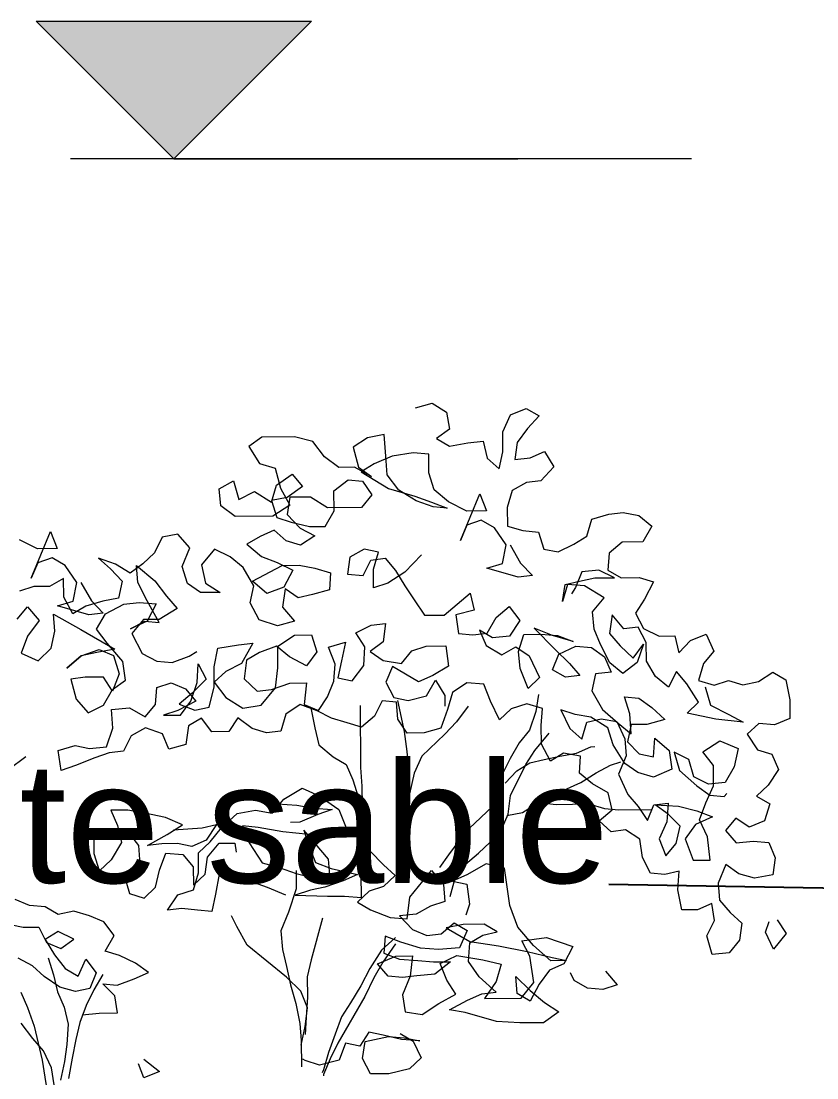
# Model space of a CAD drawing. Header units: millimetres. Extents: x 318905 to 439572, y -5133 to 105868.
# Drawn here: x 388331 to 389487, y 4488 to 6023 of the extents above; entities that cross this region are included whole.
import ezdxf

# ---------------------------------------------------------------- set-up
doc = ezdxf.new("R2010")
doc.units = ezdxf.units.MM
doc.header["$MEASUREMENT"] = 0
doc.linetypes.add('AStair_dashed', pattern=[1800, 800, -1000])
doc.layers.add('0_Stylo_No__98', color=154, linetype='Continuous', lineweight=0)
doc.layers.add('INTI_Etiquettes_Stylo_No__1', color=7, linetype='Continuous', lineweight=5)
doc.layers.add('2D -  Dessin général_Stylo_No__81', color=7, linetype='Continuous', lineweight=13, true_color=0x6a6a6a)
doc.layers.add('INTI_Agencement_Stylo_No__102', color=7, linetype='Continuous', lineweight=0, true_color=0xcccccc)
doc.styles.add('STYLE_GENERE_2', font='Arial')
doc.dimstyles.new('STYLE_GENERE__3', dxfattribs={"dimtxt": 0.18, "dimasz": 182.4, "dimexe": 0.18, "dimexo": 0.0625, "dimgap": 0.09, "dimtad": 0, "dimtih": 1, "dimtoh": 1, "dimdec": 4, "dimzin": 0, "dimdsep": 46, "dimcen": 0.09, "dimadec": 0, "dimazin": 0, "dimtfac": 1, "dimtdec": 4, "dimtmove": 0, "dimatfit": 3, "dimldrblk": 'ARROWHEAD_5', "dimfxl": 0, "dimtolj": 1, "dimtzin": 0, "dimarcsym": 0})

# ---------------------------------------------------------------- blocks, each defined once
blk = doc.blocks.new('arbre6[3]', base_point=(388660.4, -726.1))
at = {"layer": 'INTI_Agencement_Stylo_No__102', "linetype": 'Continuous'}
for p, q in [((388903.4, 5461), (388927.9, 5468)), ((388927.9, 5468), (388948.8, 5454.7)), ((388948.8, 5454.7), (388952.8, 5430)), ((389030.4, 5426.3), (389041.5, 5451.1)), ((389041.5, 5451.1), (389064.2, 5460.3)), ((389064.2, 5460.3), (389083.2, 5449.3)), ((389083.2, 5449.3), (389066.3, 5431.1)), ((388727.7, 5418.8), (388680.5, 5418.4)), ((388754.3, 5412.3), (388727.7, 5418.8)), ((388858.2, 5422.3), (388833.7, 5417.6)), ((388860.4, 5390.9), (388858.2, 5422.3)), ((388952.8, 5430), (388934, 5416.3)), ((389030.6, 5397), (389030.4, 5426.3)), ((389066.3, 5431.1), (389051.3, 5410.7)), ((388680.5, 5418.4), (388661.6, 5404.7)), ((388661.6, 5404.7), (388676.9, 5380.1)), ((388771.5, 5390), (388754.3, 5412.3)), ((388833.7, 5417.6), (388813, 5403.9)), ((388813, 5403.9), (388820.7, 5374.8)), ((388934, 5416.3), (388952.9, 5405.3)), ((388952.9, 5405.3), (388979.4, 5410)), ((388979.4, 5410), (389002.1, 5412.5)), ((389002.1, 5412.5), (389007.9, 5387.8)), ((389051.3, 5410.7), (389047.7, 5386)), ((388792.4, 5374.5), (388771.5, 5390)), ((388869.8, 5391), (388843.4, 5379.5)), ((388862.4, 5363.9), (388860.4, 5390.9)), ((388900, 5395.8), (388869.8, 5391)), ((388922.8, 5393.7), (388900, 5395.8)), ((388922.9, 5366.8), (388922.8, 5393.7)), ((389025.1, 5372.3), (389030.6, 5397)), ((389047.7, 5386), (389070.3, 5388.4)), ((389070.3, 5388.4), (389091.1, 5397.6)), ((389091.1, 5397.6), (389104.5, 5375.3)), ((388676.9, 5380.1), (388699.7, 5373.6)), ((388699.7, 5373.6), (388707.5, 5344.4)), ((388815.1, 5374.7), (388792.4, 5374.5)), ((388839.7, 5361.4), (388815.1, 5374.7)), ((388820.7, 5374.8), (388839.7, 5361.4)), ((388843.4, 5379.5), (388824.6, 5368)), ((389007.9, 5387.8), (389025.1, 5372.3)), ((389104.5, 5375.3), (389085.7, 5354.9)), ((388701.7, 5348.9), (388724.3, 5364.8)), ((388724.3, 5364.8), (388739.6, 5347)), ((388824.6, 5368), (388864.5, 5343.7)), ((388879.6, 5341.6), (388862.4, 5363.9)), ((388930.7, 5342.1), (388922.9, 5366.8)), ((388618.5, 5343.5), (388639.3, 5355)), ((388620.6, 5318.8), (388618.5, 5343.5)), ((388639.3, 5355), (388647, 5328.1)), ((388694.3, 5324.1), (388701.7, 5348.9)), ((388707.5, 5344.4), (388720.9, 5319.8)), ((388739.6, 5347), (388717, 5331)), ((388785, 5340.7), (388805.7, 5356.6)), ((388805.7, 5356.6), (388826.6, 5354.6)), ((388826.6, 5354.6), (388839.9, 5334.5)), ((388864.5, 5343.7), (388902.4, 5332.8)), ((388951.6, 5324.3), (388930.7, 5342.1)), ((389064.9, 5352.4), (389044.2, 5341)), ((389085.7, 5354.9), (389064.9, 5352.4)), ((388647, 5328.1), (388669.7, 5339.5)), ((388669.7, 5339.5), (388694.3, 5324.1)), ((388717, 5331), (388694.3, 5326.3)), ((388720.8, 5331.1), (388717.2, 5306.3)), ((388751, 5331.4), (388720.8, 5331.1)), ((388775.7, 5315.9), (388751, 5331.4)), ((388785.2, 5311.4), (388785, 5340.7)), ((388839.9, 5334.5), (388824.9, 5316.3)), ((388904.3, 5326.1), (388879.6, 5341.6)), ((388902.4, 5332.8), (388927, 5324.1)), ((388969, 5268.3), (388996.9, 5336)), ((388996.9, 5336), (389006.6, 5311.4)), ((389044.2, 5341), (389036.8, 5316.2)), ((388641.5, 5303.3), (388620.6, 5318.8)), ((388694.3, 5326.3), (388702.1, 5301.6)), ((388720.9, 5319.8), (388696.4, 5303.8)), ((388772.2, 5288.8), (388785.2, 5311.4)), ((388824.9, 5316.3), (388775.7, 5315.9)), ((388929, 5317.3), (388904.3, 5326.1)), ((388927, 5324.1), (388949.8, 5315.3)), ((388949.8, 5315.3), (388929, 5317.3)), ((388978.2, 5311.1), (388951.6, 5324.3)), ((389006.6, 5311.4), (388978.2, 5311.1)), ((389036.8, 5316.2), (389037, 5289.2)), ((388696.4, 5303.8), (388641.5, 5303.3)), ((388702.1, 5301.6), (388722.9, 5295.1)), ((388717.2, 5306.3), (388736.2, 5286.2)), ((388999.1, 5297.8), (388978.3, 5290.8)), ((389018.1, 5286.7), (388999.1, 5297.8)), ((389152.5, 5274.6), (389159.9, 5299.4)), ((389159.9, 5299.4), (389184.4, 5306.4)), ((389184.4, 5306.4), (389205.2, 5308.8)), ((389205.2, 5308.8), (389227.9, 5304.5)), ((389227.9, 5304.5), (389247, 5289)), ((388345.5, 5213.5), (388373.4, 5281.2)), ((388373.4, 5281.2), (388383.1, 5256.6)), ((388698.4, 5283.6), (388677.7, 5274.4)), ((388715.5, 5268), (388698.4, 5283.6)), ((388722.9, 5295.1), (388749.5, 5288.6)), ((388736.2, 5286.2), (388757.1, 5275.2)), ((388749.5, 5288.6), (388772.2, 5288.8)), ((388978.3, 5290.8), (388969, 5268.3)), ((389035.3, 5262.2), (389018.1, 5286.7)), ((389037, 5289.2), (389059.7, 5282.7)), ((389059.7, 5282.7), (389082.4, 5280.6)), ((389082.4, 5280.6), (389090.2, 5256)), ((389247, 5289), (389233.9, 5266.4)), ((388354.7, 5256.3), (388328.1, 5269.5)), ((388535.8, 5273), (388524.6, 5250.4)), ((388558.5, 5277.8), (388535.8, 5273)), ((388575.6, 5257.7), (388558.5, 5277.8)), ((388677.7, 5274.4), (388658.8, 5263)), ((388736.4, 5261.5), (388715.5, 5268)), ((388757.1, 5275.2), (388736.4, 5261.5)), ((389133.6, 5263.1), (389152.5, 5274.6)), ((389203.6, 5266.1), (389184.8, 5250.1)), ((389233.9, 5266.4), (389203.6, 5266.1)), ((388383.1, 5256.6), (388354.7, 5256.3)), ((388524.6, 5250.4), (388507.7, 5234.5)), ((388564.5, 5230.6), (388575.6, 5257.7)), ((388611.6, 5255.8), (388592.8, 5233.1)), ((388634.4, 5244.8), (388611.6, 5255.8)), ((388658.8, 5263), (388679.8, 5245.2)), ((388829.1, 5255.7), (388808.4, 5244.2)), ((388850, 5251.4), (388829.1, 5255.7)), ((388842.6, 5226.6), (388850, 5251.4)), ((389029.8, 5235.1), (389035.3, 5262.2)), ((389041, 5262.2), (389056.3, 5235.4)), ((389090.2, 5256), (389111, 5251.7)), ((389111, 5251.7), (389133.6, 5263.1)), ((389184.8, 5250.1), (389183.1, 5225.4)), ((388354.8, 5236.1), (388345.5, 5213.5)), ((388375.6, 5243), (388354.8, 5236.1)), ((388394.6, 5232), (388375.6, 5243)), ((388468, 5234.1), (388443.3, 5242.9)), ((388443.3, 5242.9), (388460.5, 5227.3)), ((388507.7, 5234.5), (388488.9, 5220.9)), ((388653.4, 5229.2), (388634.4, 5244.8)), ((388679.8, 5245.2), (388702.5, 5236.4)), ((388702.5, 5236.4), (388725.3, 5225.4)), ((388808.4, 5244.2), (388804.8, 5219.4)), ((388827.5, 5217.4), (388838.7, 5240)), ((388838.7, 5240), (388859.5, 5242.5)), ((388859.5, 5242.5), (388874.7, 5224.6)), ((388912.4, 5247.5), (388888, 5222.5)), ((389007.1, 5228.2), (389029.8, 5235.1)), ((389056.3, 5235.4), (389073.4, 5217.6)), ((388411.8, 5207.4), (388394.6, 5232)), ((388460.5, 5227.3), (388477.6, 5209.5)), ((388488.9, 5220.9), (388468, 5234.1)), ((388500.3, 5207.5), (388498.3, 5232.2)), ((388498.3, 5232.2), (388524.9, 5210)), ((388572.2, 5205.9), (388564.5, 5230.6)), ((388592.8, 5233.1), (388598.7, 5206.2)), ((388668.7, 5202.4), (388653.4, 5229.2)), ((388666.8, 5209.1), (388710.1, 5232)), ((388710.1, 5232), (388734.7, 5232.3)), ((388725.3, 5225.4), (388712.2, 5200.6)), ((388734.7, 5232.3), (388757.4, 5228)), ((388757.4, 5228), (388780.2, 5221.5)), ((388780.2, 5221.5), (388778.5, 5196.7)), ((388804.8, 5219.4), (388827.5, 5217.4)), ((388842.8, 5199.6), (388842.6, 5226.6)), ((388888, 5222.5), (388863.5, 5206.5)), ((388874.7, 5224.6), (388888.1, 5202.3)), ((389052.6, 5215.1), (389007.1, 5228.2)), ((389145.3, 5222.8), (389136, 5200.2)), ((389169.8, 5225.3), (389145.3, 5222.8)), ((389192.6, 5214.2), (389169.8, 5225.3)), ((389183.1, 5225.4), (389202.1, 5214.3)), ((388392.4, 5213.2), (388371.7, 5201.7)), ((388392.6, 5186.2), (388392.4, 5213.2)), ((388406.3, 5180.4), (388411.8, 5207.4)), ((388417.5, 5207.5), (388432.8, 5180.6)), ((388477.6, 5209.5), (388472.1, 5184.7)), ((388513.7, 5180.6), (388500.3, 5207.5)), ((388524.9, 5210), (388542.1, 5187.6)), ((388591.2, 5192.6), (388572.2, 5205.9)), ((388598.7, 5206.2), (388619.6, 5192.9)), ((388687.7, 5191.3), (388666.8, 5209.1)), ((388863.5, 5206.5), (388842.8, 5199.6)), ((389073.4, 5217.6), (389052.6, 5215.1)), ((389124.6, 5204.6), (389117.2, 5179.8)), ((389117.2, 5179.8), (389120.8, 5204.5)), ((389120.8, 5204.5), (389141.6, 5209.2)), ((389149.2, 5202.6), (389124.6, 5204.6)), ((389141.6, 5209.2), (389164.2, 5214)), ((389164.2, 5214), (389192.6, 5214.2)), ((389202.1, 5214.3), (389228.6, 5214.6)), ((389228.6, 5214.6), (389249.4, 5208.1)), ((389249.4, 5208.1), (389236.3, 5183.2)), ((388349, 5201.5), (388328.3, 5194.6)), ((388371.7, 5201.7), (388349, 5201.5)), ((388619.6, 5192.9), (388591.2, 5192.6)), ((388663.2, 5177.6), (388668.7, 5202.4)), ((388712.2, 5200.6), (388687.7, 5191.3)), ((388714.1, 5198.3), (388710.5, 5171.3)), ((388733.1, 5185), (388714.1, 5198.3)), ((388753.9, 5189.7), (388733.1, 5185)), ((388778.5, 5196.7), (388753.9, 5189.7)), ((388888.1, 5202.3), (388901.5, 5182.2)), ((388945.2, 5160.1), (388982.8, 5192)), ((388982.8, 5192), (388988.6, 5167.3)), ((389136, 5200.2), (389130.4, 5191.1)), ((389177.7, 5184.9), (389149.2, 5202.6)), ((388383.6, 5173.4), (388406.3, 5180.4)), ((388429.1, 5160.3), (388383.6, 5173.4)), ((388406, 5161.6), (388392.6, 5186.2)), ((388449.4, 5180), (388424.9, 5173)), ((388432.8, 5180.6), (388449.9, 5162.8)), ((388472.1, 5184.7), (388449.4, 5180)), ((388453.3, 5162), (388479.7, 5175.8)), ((388479.7, 5175.8), (388502.4, 5178.3)), ((388502.4, 5178.3), (388527, 5176.3)), ((388531, 5149.3), (388513.7, 5180.6)), ((388527, 5176.3), (388513.9, 5151.4)), ((388542.1, 5187.6), (388557.3, 5169.8)), ((388676.6, 5153), (388663.2, 5177.6)), ((388901.5, 5182.2), (388916.8, 5159.8)), ((389160.8, 5164.5), (389177.7, 5184.9)), ((389236.3, 5183.2), (389223.2, 5162.8)), ((388324.8, 5154), (388339.8, 5172.2)), ((388339.8, 5172.2), (388356.9, 5152.1)), ((388379.7, 5136.6), (388377.7, 5161.3)), ((388377.7, 5161.3), (388417.6, 5139.2)), ((388424.9, 5173), (388406, 5161.6)), ((388449.9, 5162.8), (388429.1, 5160.3)), ((388440.3, 5139.4), (388453.3, 5162)), ((388557.3, 5169.8), (388531, 5153.8)), ((388710.5, 5171.3), (388727.7, 5151.2)), ((388916.8, 5159.8), (388945.2, 5160.1)), ((388988.6, 5167.3), (388962.2, 5160.3)), ((388962.2, 5160.3), (388966.2, 5133.3)), ((389020.9, 5156.4), (389039.7, 5172.3)), ((389039.7, 5172.3), (389055, 5152.2)), ((389162.9, 5139.8), (389160.8, 5164.5)), ((389189.2, 5160.2), (389185.6, 5133.2)), ((389206.4, 5140.2), (389189.2, 5160.2)), ((389223.2, 5162.8), (389234.7, 5140.5)), ((388356.9, 5152.1), (388340.1, 5129.5)), ((388513.9, 5151.4), (388489.4, 5139.9)), ((388489.4, 5139.9), (388510.2, 5151.4)), ((388508.3, 5153.6), (388491.4, 5133.2)), ((388531, 5153.8), (388508.3, 5153.6)), ((388510.2, 5151.4), (388531, 5149.3)), ((388703.2, 5144.3), (388676.6, 5153)), ((388727.7, 5151.2), (388703.2, 5144.3)), ((388816.7, 5134.1), (388839.4, 5145.6)), ((388839.4, 5145.6), (388860.1, 5148)), ((388860.1, 5148), (388856.5, 5121)), ((389007.8, 5133.7), (389020.9, 5156.4)), ((389055, 5152.2), (389040, 5129.6)), ((389227.2, 5142.6), (389206.4, 5140.2)), ((389238.7, 5120.3), (389227.2, 5142.6)), ((388340.1, 5129.5), (388330.8, 5104.6)), ((388374.2, 5111.8), (388379.7, 5136.6)), ((388417.6, 5139.2), (388466.9, 5110.5)), ((388455.5, 5119.3), (388440.3, 5139.4)), ((388491.4, 5133.2), (388506.7, 5104.1)), ((388703.4, 5115), (388727.8, 5131)), ((388727.8, 5131), (388752.4, 5131.2)), ((388752.4, 5131.2), (388760.2, 5106.6)), ((388830.1, 5114), (388816.7, 5134.1)), ((388966.2, 5133.3), (388987, 5131.3)), ((388987, 5131.3), (389007.8, 5133.7)), ((389015.4, 5127.1), (388996.4, 5138.1)), ((388996.4, 5138.1), (389006, 5115.7)), ((389040, 5129.6), (389015.4, 5127.1)), ((389053.4, 5107.2), (389060.8, 5132)), ((389060.8, 5132), (389085.4, 5132.2)), ((389102.4, 5130.2), (389075.8, 5141.1)), ((389075.8, 5141.1), (389106.3, 5110)), ((389085.4, 5132.2), (389110, 5130.2)), ((389132.7, 5121.5), (389102.4, 5130.2)), ((389110, 5130.2), (389132.7, 5121.5)), ((389172.5, 5117.4), (389162.9, 5139.8)), ((389185.6, 5133.2), (389200.9, 5115.4)), ((389234.7, 5140.5), (389257.5, 5129.4)), ((389257.5, 5129.4), (389280.2, 5129.7)), ((389280.2, 5129.7), (389286.1, 5105)), ((389303, 5123.1), (389325.6, 5132.3)), ((389325.6, 5132.3), (389337.1, 5107.7)), ((388355.4, 5093.6), (388374.2, 5111.8)), ((388478.4, 5092.6), (388455.5, 5119.3)), ((388610.9, 5084.9), (388616.4, 5111.9)), ((388616.4, 5111.9), (388646.6, 5116.7)), ((388646.6, 5116.7), (388667.4, 5119.2)), ((388667.4, 5119.2), (388650.6, 5089.8)), ((388701.5, 5115), (388676.9, 5105.8)), ((388720.5, 5099.5), (388701.5, 5115)), ((388703.6, 5083.5), (388703.4, 5115)), ((388777.1, 5113.5), (388801.7, 5120.5)), ((388786.8, 5088.9), (388777.1, 5113.5)), ((388801.7, 5120.5), (388796.2, 5093.4)), ((388828.4, 5087), (388830.1, 5114)), ((388856.5, 5121), (388837.7, 5107.3)), ((388898.3, 5107.9), (388919, 5114.9)), ((388919, 5114.9), (388947.4, 5115.2)), ((388947.4, 5115.2), (388951.4, 5086)), ((389006, 5115.7), (389028.8, 5102.5)), ((389028.8, 5102.5), (389049.5, 5113.9)), ((389049.5, 5113.9), (389068.6, 5100.6)), ((389112, 5103.3), (389136.6, 5114.8)), ((389136.6, 5114.8), (389159.3, 5112.7)), ((389159.3, 5112.7), (389178.3, 5099.4)), ((389185.9, 5090.5), (389172.5, 5117.4)), ((389200.9, 5115.4), (389219.9, 5097.6)), ((389219.9, 5097.6), (389234.9, 5118)), ((389234.9, 5118), (389225.6, 5090.9)), ((389238.9, 5093.3), (389238.7, 5120.3)), ((389286.1, 5105), (389303, 5123.1)), ((388330.8, 5104.6), (388355.4, 5093.6)), ((388417.8, 5101), (388397.1, 5082.8)), ((388397.1, 5082.8), (388417.8, 5101)), ((388417.8, 5101), (388444.2, 5110.2)), ((388440.5, 5105.7), (388417.8, 5101)), ((388466.9, 5110.5), (388440.5, 5105.7)), ((388444.2, 5110.2), (388465.1, 5101.5)), ((388465.1, 5101.5), (388472.9, 5074.5)), ((388506.7, 5104.1), (388527.6, 5093.1)), ((388550.3, 5091), (388574.8, 5100.3)), ((388574.8, 5100.3), (388586.1, 5107.1)), ((388676.9, 5105.8), (388658.1, 5094.3)), ((388745.2, 5086.2), (388720.5, 5099.5)), ((388760.2, 5106.6), (388745.2, 5086.2)), ((388837.7, 5107.3), (388856.7, 5094)), ((388883.2, 5089.8), (388898.3, 5107.9)), ((389055.4, 5082.5), (389053.4, 5107.2)), ((389068.6, 5100.6), (389083.9, 5069.3)), ((389102.7, 5080.7), (389112, 5103.3)), ((389106.3, 5110), (389127.3, 5089.9)), ((389178.3, 5099.4), (389187.9, 5077)), ((389337.1, 5107.7), (389322.1, 5089.6)), ((388482.4, 5065.6), (388478.4, 5092.6)), ((388527.6, 5093.1), (388550.3, 5091)), ((388586.4, 5062.2), (388588.1, 5089.2)), ((388588.1, 5089.2), (388599.7, 5066.8)), ((388611.1, 5055.7), (388610.9, 5084.9)), ((388650.6, 5089.8), (388627.9, 5078.3)), ((388658.1, 5094.3), (388654.5, 5067.3)), ((388700, 5054.3), (388703.6, 5083.5)), ((388785.1, 5064.1), (388786.8, 5088.9)), ((388796.2, 5093.4), (388790.7, 5068.7)), ((388811.5, 5064.4), (388828.4, 5087)), ((388856.7, 5094), (388883.2, 5089.8)), ((388870, 5085.2), (388860.7, 5062.6)), ((388908, 5063.1), (388870, 5085.2)), ((388951.4, 5086), (388928.8, 5072.3)), ((389067, 5053.4), (389055.4, 5082.5)), ((389127.3, 5089.9), (389142.5, 5072.1)), ((389204.9, 5075), (389185.9, 5090.5)), ((389225.6, 5090.9), (389204.9, 5075)), ((389252.3, 5070.9), (389238.9, 5093.3)), ((389322.1, 5089.6), (389314.7, 5064.8)), ((388423.7, 5069.6), (388402.9, 5067.1)), ((388402.9, 5067.1), (388410.7, 5038)), ((388450.2, 5069.8), (388423.7, 5069.6)), ((388463.6, 5049.7), (388450.2, 5069.8)), ((388472.9, 5074.5), (388463.6, 5049.7)), ((388463.6, 5052), (388482.4, 5065.6)), ((388599.7, 5066.8), (388579, 5046.4)), ((388627.9, 5078.3), (388611, 5062.4)), ((388654.5, 5067.3), (388673.5, 5049.5)), ((388790.7, 5068.7), (388811.5, 5064.4)), ((388928.8, 5072.3), (388908, 5063.1)), ((389083.9, 5069.3), (389067, 5053.4)), ((389121.7, 5069.6), (389102.7, 5080.7)), ((389142.5, 5072.1), (389121.7, 5069.6)), ((389165.2, 5074.6), (389159.7, 5049.8)), ((389187.9, 5077), (389165.2, 5074.6)), ((389271.3, 5055.4), (389252.3, 5070.9)), ((389282.5, 5078), (389271.3, 5055.4)), ((389297.7, 5060.1), (389282.5, 5078)), ((389401.7, 5063.4), (389422.5, 5077.1)), ((389422.5, 5077.1), (389441.5, 5066)), ((389441.5, 5066), (389447.3, 5036.8)), ((388450.5, 5029.4), (388463.6, 5052)), ((388526.1, 5030.1), (388527.9, 5054.8)), ((388527.9, 5054.8), (388548.6, 5061.8)), ((388548.6, 5061.8), (388569.5, 5053)), ((388569.5, 5053), (388584.7, 5035.2)), ((388577.2, 5035.1), (388586.4, 5062.2)), ((388603.7, 5026.4), (388611.1, 5055.7)), ((388611, 5062.4), (388628.2, 5040.1)), ((388673.5, 5049.5), (388694.3, 5052)), ((388679.4, 5029.3), (388700, 5054.3)), ((388694.3, 5052), (388720.8, 5061.2)), ((388720.8, 5061.2), (388745.3, 5061.5)), ((388745.3, 5061.5), (388741.8, 5030)), ((388775.8, 5041.5), (388785.1, 5064.1)), ((388860.7, 5062.6), (388872.2, 5040.2)), ((388919.5, 5042.9), (388932.6, 5065.5)), ((388932.6, 5065.5), (388946, 5043.2)), ((388978, 5061.5), (388957.3, 5047.8)), ((389002.6, 5059.5), (388978, 5061.5)), ((389012.3, 5034.8), (389002.6, 5059.5)), ((389314.9, 5033.3), (389297.7, 5060.1)), ((389314.7, 5064.8), (389337.5, 5058.3)), ((389324.2, 5055.9), (389332, 5029)), ((389337.5, 5058.3), (389358.2, 5065.2)), ((389358.2, 5065.2), (389379.1, 5058.7)), ((389379.1, 5058.7), (389401.7, 5063.4)), ((388410.7, 5038), (388427.9, 5017.9)), ((388584.7, 5035.2), (388558.4, 5021.4)), ((388579, 5046.4), (388560.2, 5030.4)), ((388562.2, 5014.7), (388577.2, 5035.1)), ((388628.2, 5040.1), (388652.9, 5024.6)), ((388762.7, 5021.2), (388775.8, 5041.5)), ((388855.2, 5035.6), (388844.1, 5013)), ((388876.1, 5033.5), (388855.2, 5035.6)), ((388872.2, 5040.2), (388893.1, 5035.9)), ((388887.7, 4990.9), (388877.9, 5035.8)), ((388893.1, 5035.9), (388919.5, 5042.9)), ((388946, 5043.2), (388946.1, 5027.5)), ((388957.3, 5047.8), (388949.9, 5023)), ((389082.2, 5044.5), (389078.6, 5019.8)), ((389159.7, 5049.8), (389175, 5022.9)), ((389214.8, 5016.6), (389207.1, 5041.2)), ((389207.1, 5041.2), (389227.9, 5039.2)), ((389227.9, 5039.2), (389246.9, 5025.9)), ((389447.3, 5036.8), (389447.5, 5009.9)), ((388427.9, 5017.9), (388450.5, 5029.4)), ((388461.9, 5022.7), (388488.3, 5025.2)), ((388463.9, 4995.8), (388461.9, 5022.7)), ((388488.3, 5025.2), (388511.1, 5012)), ((388511.1, 5012), (388526.1, 5030.1)), ((388558.4, 5021.4), (388537.6, 5014.5)), ((388560.2, 5030.4), (388582.9, 5021.7)), ((388582.9, 5021.7), (388603.7, 5026.4)), ((388652.9, 5024.6), (388679.4, 5029.3)), ((388736.1, 5029.9), (388715.4, 5016.2)), ((388760.8, 5021.1), (388736.1, 5029.9)), ((388741.8, 5030), (388762.7, 5021.2)), ((388751.3, 5025.5), (388757.1, 4996.4)), ((388781.6, 5010.1), (388760.8, 5021.1)), ((388823.1, 5028.5), (388823.8, 4938.6)), ((388878.1, 5008.8), (388876.1, 5033.5)), ((388949.9, 5023), (388940.6, 4995.9)), ((388980.1, 5027.8), (388963.3, 5005.1)), ((389025.7, 5008), (389012.3, 5034.8)), ((389042.6, 5023.9), (389025.7, 5008)), ((389065.3, 5030.9), (389042.6, 5023.9)), ((389088, 5024.3), (389065.3, 5030.9)), ((389078.6, 5019.8), (389069.3, 4992.7)), ((389086.3, 4999.6), (389088, 5024.3)), ((389135.3, 5015.8), (389114.5, 5022.4)), ((389114.5, 5022.4), (389127.9, 4995.5)), ((389175, 5022.9), (389197.9, 5002.9)), ((389246.9, 5025.9), (389265.9, 5008.1)), ((389298, 5017.4), (389314.9, 5033.3)), ((389332, 5029), (389358.6, 5015.7)), ((388537.6, 5014.5), (388562.2, 5014.7)), ((388592.5, 5010.5), (388573.6, 4999.1)), ((388607.7, 4990.4), (388592.5, 5010.5)), ((388645.4, 5011), (388632.3, 4990.7)), ((388666.4, 4995.5), (388645.4, 5011)), ((388715.4, 5016.2), (388708, 4991.4)), ((388804.4, 5003.6), (388781.6, 5010.1)), ((388844.1, 5013), (388825.2, 4997)), ((388891.5, 4988.7), (388878.1, 5008.8)), ((388963.3, 5005.1), (388946.4, 4987)), ((389158.1, 5011.5), (389135.3, 5015.8)), ((389145.1, 4979.9), (389152.5, 5004.7)), ((389152.5, 5004.7), (389173.2, 5009.4)), ((389182.8, 4996), (389158.1, 5011.5)), ((389173.2, 5009.4), (389196, 5005.2)), ((389196, 5005.2), (389207.5, 4980.5)), ((389216.9, 4987.4), (389214.8, 5016.6)), ((389265.9, 5008.1), (389239.5, 5001.1)), ((389339.7, 5008.8), (389298, 5017.4)), ((389379.5, 5004.7), (389339.7, 5008.8)), ((389358.6, 5015.7), (389379.5, 5004.7)), ((389447.5, 5009.9), (389424.9, 5000.7)), ((388454.7, 4968.7), (388463.9, 4995.8)), ((388511.2, 4996.2), (388490.5, 4984.8)), ((388535.9, 4987.5), (388511.2, 4996.2)), ((388573.6, 4999.1), (388570, 4972.1)), ((388632.3, 4990.7), (388607.7, 4990.4)), ((388687.2, 4988.9), (388666.4, 4995.5)), ((388708, 4991.4), (388687.2, 4988.9)), ((388757.1, 4996.4), (388763, 4971.7)), ((388825.2, 4997), (388804.4, 5003.6)), ((388891.7, 4961.7), (388887.7, 4990.9)), ((388916.1, 4988.9), (388891.5, 4988.7)), ((388940.6, 4995.9), (388916.1, 4988.9)), ((389069.3, 4992.7), (389054.3, 4974.5)), ((389086.5, 4972.6), (389086.3, 4999.6)), ((389127.9, 4995.5), (389145.1, 4979.9)), ((389190.5, 4971.4), (389182.8, 4996)), ((389197.9, 5002.9), (389216.9, 4987.4)), ((389216.8, 5000.9), (389211.3, 4976.1)), ((389239.5, 5001.1), (389216.8, 5000.9)), ((389402.2, 5002.7), (389385.2, 4986.8)), ((389424.9, 5000.7), (389402.2, 5002.7)), ((388490.5, 4984.8), (388479.3, 4962.2)), ((388545.5, 4965.1), (388535.9, 4987.5)), ((388946.4, 4987), (388912.6, 4955.2)), ((389054.3, 4974.5), (389041.2, 4951.9)), ((389077.1, 4963.5), (389097.7, 4988.5)), ((389207.5, 4980.5), (389209.5, 4955.8)), ((389211.3, 4976.1), (389228.4, 4958.3)), ((389249.3, 4954), (389251, 4981)), ((389251, 4981), (389271.9, 4963.2)), ((389321.1, 4961.4), (389345.6, 4977.4)), ((389345.6, 4977.4), (389372.1, 4966.4)), ((389385.2, 4986.8), (389400.5, 4964.4)), ((388384.7, 4963.5), (388409.3, 4970.5)), ((388388.7, 4934.3), (388384.7, 4963.5)), ((388409.3, 4970.5), (388430.1, 4966.2)), ((388430.1, 4966.2), (388454.7, 4968.7)), ((388458.5, 4959.7), (388437.8, 4952.8)), ((388479.3, 4962.2), (388458.5, 4959.7)), ((388570, 4972.1), (388545.5, 4965.1)), ((388763, 4971.7), (388783.9, 4953.9)), ((388893.8, 4937), (388891.7, 4961.7)), ((389064, 4943.2), (389077.1, 4963.5)), ((389099.9, 4948), (389086.5, 4972.6)), ((389118.7, 4959.4), (389099.9, 4948)), ((389113.1, 4954.9), (389137.6, 4959.6)), ((389143.3, 4955.2), (389118.7, 4959.4)), ((389137.6, 4959.6), (389158.4, 4968.8)), ((389158.4, 4968.8), (389164, 4968.9)), ((389207.7, 4944.6), (389190.5, 4971.4)), ((389228.4, 4958.3), (389249.3, 4954)), ((389271.9, 4963.2), (389275.9, 4936.2)), ((389300.4, 4950), (389279.5, 4961)), ((389279.5, 4961), (389287.2, 4934.1)), ((389336.4, 4941.3), (389321.1, 4961.4)), ((389372.1, 4966.4), (389366.7, 4939.4)), ((389400.5, 4964.4), (389421.4, 4957.9)), ((388337.5, 4954), (388313, 4935.8)), ((388437.8, 4952.8), (388409.5, 4941.3)), ((388783.9, 4953.9), (388802.9, 4942.9)), ((388802.9, 4942.9), (388812.5, 4920.5)), ((388912.6, 4955.2), (388901.4, 4930.3)), ((389041.2, 4951.9), (389030, 4929.3)), ((389041.6, 4898), (389064, 4943.2)), ((389050.8, 4934), (389069.6, 4945.5)), ((389069.6, 4945.5), (389090.4, 4950.2)), ((389090.4, 4950.2), (389113.1, 4954.9)), ((389141.6, 4930.4), (389143.3, 4955.2)), ((389186.9, 4942.1), (389202, 4946.8)), ((389209.5, 4955.8), (389198.4, 4928.7)), ((389226.7, 4931.3), (389207.7, 4944.6)), ((389308.1, 4925.3), (389300.4, 4950)), ((389421.4, 4957.9), (389431, 4935.5)), ((388409.5, 4941.3), (388388.7, 4934.3)), ((388823.8, 4938.6), (388825.8, 4911.6)), ((388890.2, 4910), (388893.8, 4937)), ((388901.4, 4930.3), (388890.4, 4880.8)), ((389030, 4929.3), (389020.7, 4906.8)), ((389033.9, 4915.9), (389050.8, 4934)), ((389160.6, 4914.9), (389141.6, 4930.4)), ((389143.6, 4917), (389166.2, 4930.7)), ((389166.2, 4930.7), (389186.9, 4942.1)), ((389198.4, 4928.7), (389211.8, 4899.6)), ((389249.5, 4924.7), (389226.7, 4931.3)), ((389275.9, 4936.2), (389249.5, 4924.7)), ((389287.2, 4934.1), (389312, 4911.9)), ((389336.6, 4912.1), (389336.4, 4941.3)), ((389366.7, 4939.4), (389353.6, 4916.8)), ((389431, 4935.5), (389416, 4912.9)), ((388812.5, 4920.5), (388820.3, 4895.8)), ((389119.1, 4905.5), (389143.6, 4917)), ((389183.4, 4901.6), (389160.6, 4914.9)), ((389329, 4914.3), (389308.1, 4925.3)), ((389325.4, 4887.3), (389336.6, 4912.1)), ((389353.6, 4916.8), (389329, 4914.3)), ((389416, 4912.9), (389399.1, 4897)), ((388712.5, 4892.5), (388738.8, 4908.5)), ((388738.8, 4908.5), (388763.5, 4897.5)), ((388763.5, 4897.5), (388792, 4877.5)), ((388825.8, 4911.6), (388826, 4884.6)), ((388886.6, 4885.2), (388890.2, 4910)), ((389020.7, 4906.8), (389015.2, 4882)), ((389038, 4871), (389041.6, 4898)), ((389098.4, 4894), (389119.1, 4905.5)), ((389189.3, 4876.9), (389183.4, 4901.6)), ((389211.8, 4899.6), (389227.1, 4881.8)), ((389312, 4911.9), (389331, 4898.5)), ((389331, 4898.5), (389351.8, 4896.5)), ((389351.8, 4896.5), (389355.6, 4901)), ((389399.1, 4897), (389418.1, 4885.9)), ((388695.6, 4872.1), (388712.5, 4892.5)), ((388703.1, 4885.7), (388731.4, 4883.7)), ((388731.4, 4883.7), (388756.1, 4879.4)), ((388820.3, 4895.8), (388824.2, 4877.9)), ((388826, 4884.6), (388822.4, 4859.9)), ((388881.1, 4858.2), (388886.6, 4885.2)), ((389015.2, 4882), (388981.4, 4850.2)), ((389058.8, 4873.4), (389077.6, 4884.8)), ((389077.6, 4884.8), (389098.4, 4894)), ((389087.1, 4887.2), (389107.9, 4885.1)), ((389107.9, 4885.1), (389155.2, 4885.6)), ((389155.2, 4885.6), (389177.9, 4879.1)), ((389227.1, 4881.8), (389240.5, 4861.7)), ((389240.5, 4861.7), (389249.8, 4884.3)), ((389249.8, 4884.3), (389270.6, 4886.7)), ((389270.7, 4871), (389251.7, 4884.3)), ((389251.7, 4884.3), (389285.7, 4882.4)), ((389270.6, 4886.7), (389268.8, 4859.7)), ((389285.7, 4882.4), (389312.2, 4875.9)), ((389316.1, 4862.4), (389325.4, 4887.3)), ((389418.1, 4885.9), (389410.7, 4861.1)), ((388485.6, 4876.8), (388461, 4876.6)), ((388461, 4876.6), (388470.6, 4854.2)), ((388510.2, 4872.5), (388485.6, 4876.8)), ((388540.5, 4866.1), (388510.2, 4872.5)), ((388565.2, 4855.1), (388540.5, 4866.1)), ((388622, 4851.1), (388644.5, 4871.6)), ((388644.5, 4871.6), (388671, 4876.4)), ((388671, 4876.4), (388695.6, 4872.1)), ((388761.8, 4870.5), (388735.4, 4859)), ((388756.1, 4879.4), (388782.6, 4877.4)), ((388782.6, 4877.4), (388761.8, 4870.5)), ((388792, 4877.5), (388803.6, 4848.4)), ((388890.4, 4880.8), (388881.1, 4858.2)), ((389028.7, 4848.4), (389038, 4871)), ((389036.1, 4868.7), (389058.8, 4873.4)), ((389170.5, 4861), (389189.3, 4876.9)), ((389177.9, 4879.1), (389198.7, 4877)), ((389198.7, 4877), (389246, 4877.5)), ((389287.8, 4853.2), (389270.7, 4871)), ((389335, 4867.1), (389310.5, 4855.6)), ((389312.2, 4875.9), (389335, 4867.1)), ((388470.6, 4854.2), (388476.4, 4829.5)), ((388542.6, 4841.4), (388565.2, 4855.1)), ((388552, 4848.2), (388593.6, 4850.9)), ((388593.6, 4850.9), (388614.4, 4855.6)), ((388614.4, 4855.6), (388599.4, 4832.9)), ((388605.1, 4830.7), (388622, 4851.1)), ((388674.9, 4851.7), (388652.2, 4853.7)), ((388652.2, 4853.7), (388661.8, 4829)), ((388710.9, 4845.3), (388674.9, 4851.7)), ((388735.4, 4859), (388722.2, 4858.9)), ((389187.6, 4845.4), (389170.5, 4861)), ((389268.8, 4859.7), (389257.7, 4834.9)), ((389282.3, 4828.4), (389287.8, 4853.2)), ((389310.5, 4855.6), (389295.5, 4835.2)), ((389327.6, 4837.8), (389316.1, 4862.4)), ((389369.1, 4865.2), (389354.1, 4847.1)), ((389388.1, 4851.9), (389369.1, 4865.2)), ((389410.7, 4861.1), (389388.1, 4851.9)), ((388436.6, 4842.6), (388465, 4849.6)), ((388436.8, 4813.4), (388436.6, 4842.6)), ((388465, 4849.6), (388485.8, 4845.3)), ((388485.8, 4845.3), (388501.1, 4825.2)), ((388514.3, 4825.4), (388542.6, 4841.4)), ((388748.8, 4841.1), (388710.9, 4845.3)), ((388777.4, 4805.4), (388741.2, 4847.8)), ((388741.2, 4847.8), (388748.9, 4823.2)), ((388773.4, 4841.4), (388748.8, 4841.1)), ((388803.6, 4848.4), (388773.4, 4841.4)), ((388830.3, 4817.2), (388835.8, 4844.2)), ((388835.8, 4844.2), (388837.8, 4817.3)), ((388981.4, 4850.2), (388966.4, 4832)), ((389011.8, 4830.2), (389028.7, 4848.4)), ((389208.4, 4847.9), (389187.6, 4845.4)), ((389229.3, 4834.6), (389208.4, 4847.9)), ((389331.7, 4804.1), (389327.6, 4837.8)), ((389354.1, 4847.1), (389369.3, 4829.2)), ((388476.4, 4829.5), (388461.5, 4804.6)), ((388501.1, 4825.2), (388503.1, 4798.3)), ((388535.1, 4827.8), (388514.3, 4825.4)), ((388557.8, 4828), (388535.1, 4827.8)), ((388578.6, 4823.7), (388557.8, 4828)), ((388599.4, 4832.9), (388578.6, 4823.7)), ((388588.2, 4814.8), (388605.1, 4830.7)), ((388601.4, 4808.2), (388618.3, 4828.6)), ((388618.3, 4828.6), (388641, 4828.8)), ((388641, 4828.8), (388643, 4815.4)), ((388661.8, 4829), (388680.9, 4800)), ((388748.9, 4823.2), (388758.5, 4800.8)), ((388966.4, 4832), (388951.4, 4811.6)), ((388994.9, 4814.3), (389011.8, 4830.2)), ((389233.3, 4807.7), (389229.3, 4834.6)), ((389257.7, 4834.9), (389267.3, 4810.2)), ((389267.3, 4810.2), (389282.3, 4828.4)), ((389295.5, 4835.2), (389307.1, 4803.9)), ((389369.3, 4829.2), (389393.9, 4831.7)), ((389393.9, 4831.7), (389416.6, 4829.7)), ((389416.6, 4829.7), (389426.2, 4807.3)), ((388444.6, 4788.7), (388436.8, 4813.4)), ((388531.6, 4789.6), (388540.9, 4814.4)), ((388540.9, 4814.4), (388565.5, 4812.4)), ((388565.5, 4812.4), (388580.7, 4794.5)), ((388588.4, 4785.6), (388588.2, 4814.8)), ((388597.8, 4783.5), (388601.4, 4808.2)), ((388779.5, 4776.2), (388777.4, 4805.4)), ((388824.8, 4783.4), (388830.3, 4817.2)), ((388837.8, 4817.3), (388856.9, 4797.2)), ((388951.4, 4811.6), (388938.3, 4793.5)), ((388976.1, 4798.4), (388994.9, 4814.3)), ((389244.8, 4785.3), (389233.3, 4807.7)), ((389426.2, 4807.3), (389422.6, 4782.5)), ((388461.5, 4804.6), (388444.6, 4788.7)), ((388503.1, 4798.3), (388480.6, 4782.3)), ((388526.1, 4764.8), (388531.6, 4789.6)), ((388580.7, 4794.5), (388580.9, 4767.5)), ((388680.9, 4800), (388705.6, 4793.5)), ((388705.6, 4793.5), (388730.2, 4784.7)), ((388758.5, 4800.8), (388781.3, 4792)), ((388781.3, 4792), (388819.2, 4783.4)), ((388856.9, 4797.2), (388874, 4781.7)), ((388961.1, 4778), (388976.1, 4798.4)), ((389006.3, 4798.7), (388978.1, 4782.7)), ((389032.9, 4792.2), (389006.3, 4798.7)), ((389040.8, 4738.3), (389032.9, 4792.2)), ((389307.1, 4803.9), (389331.7, 4804.1)), ((389354.4, 4797.6), (389343.2, 4770.5)), ((389373.4, 4784.3), (389354.4, 4797.6)), ((388480.6, 4782.3), (388488.3, 4755.4)), ((388580.9, 4767.5), (388597.8, 4783.5)), ((388581, 4760.8), (388588.4, 4785.6)), ((388618.6, 4783.7), (388613.2, 4754.4)), ((388639.5, 4781.6), (388618.6, 4783.7)), ((388688.8, 4764.1), (388639.5, 4781.6)), ((388730.2, 4789.2), (388730.4, 4762.3)), ((388730.2, 4784.7), (388754.9, 4778.2)), ((388754.9, 4778.2), (388779.5, 4776.2)), ((388798.4, 4774.2), (388772, 4764.9)), ((388819.2, 4783.4), (388798.4, 4774.2)), ((388825.1, 4749.7), (388824.8, 4783.4)), ((388874, 4781.7), (388857.1, 4765.7)), ((388895.1, 4750.4), (388926.9, 4788.9)), ((388926.9, 4788.9), (388944.1, 4768.8)), ((388953.7, 4751), (388961.1, 4778)), ((388978.1, 4782.7), (388957.3, 4773.5)), ((389265.6, 4783.2), (389244.8, 4785.3)), ((389286.4, 4787.9), (389265.6, 4783.2)), ((389284.7, 4760.9), (389286.4, 4787.9)), ((389396.2, 4777.8), (389373.4, 4784.3)), ((389422.6, 4782.5), (389396.2, 4777.8)), ((388509.2, 4748.9), (388526.1, 4764.8)), ((388558.3, 4753.8), (388581, 4760.8)), ((388715.3, 4753.1), (388688.8, 4764.1)), ((388730.4, 4762.3), (388719.3, 4728.4)), ((388751.2, 4760.2), (388728.6, 4753.3)), ((388772, 4764.9), (388751.2, 4760.2)), ((388836.4, 4758.8), (388819.4, 4742.9)), ((388857.1, 4765.7), (388836.4, 4758.8)), ((388944.1, 4768.8), (388946.2, 4744.1)), ((388957.3, 4773.5), (388978.2, 4769.2)), ((388978.2, 4769.2), (388982.1, 4740)), ((389290.5, 4731.8), (389284.7, 4760.9)), ((389343.2, 4770.5), (389345.3, 4745.8)), ((388342.8, 4738.2), (388321.9, 4747)), ((388488.3, 4755.4), (388509.2, 4748.9)), ((388543.3, 4731.2), (388558.3, 4753.8)), ((388613.2, 4754.4), (388607.7, 4729.6)), ((388728.6, 4753.3), (388775.9, 4751.5)), ((388775.9, 4751.5), (388800.5, 4751.7)), ((388800.5, 4751.7), (388825.1, 4749.7)), ((388891.5, 4718.9), (388895.1, 4750.4)), ((388946.2, 4744.1), (388925.4, 4737.2)), ((389345.3, 4745.8), (389360.6, 4727.9)), ((388365.5, 4736.2), (388342.8, 4738.2)), ((388384.5, 4725.2), (388365.5, 4736.2)), ((388407.1, 4729.9), (388384.5, 4725.2)), ((388429.9, 4723.3), (388407.1, 4729.9)), ((388564.1, 4733.7), (388543.3, 4731.2)), ((388586.8, 4731.6), (388564.1, 4733.7)), ((388607.7, 4729.6), (388586.8, 4731.6)), ((388719.3, 4728.4), (388708.1, 4701.3)), ((388819.4, 4742.9), (388838.4, 4731.8)), ((388838.4, 4731.8), (388866.9, 4720.9)), ((388925.4, 4737.2), (388904.7, 4725.7)), ((388982.1, 4740), (388976.6, 4724.2)), ((389052.4, 4706.9), (389040.8, 4738.3)), ((389313.2, 4732), (389290.5, 4731.8)), ((389334, 4741.2), (389313.2, 4732)), ((389337.9, 4716.5), (389334, 4741.2)), ((389360.6, 4727.9), (389377.7, 4712.4)), ((388303.2, 4713.1), (388333.5, 4706.7)), ((388450.8, 4714.6), (388429.9, 4723.3)), ((388466, 4694.5), (388450.8, 4714.6)), ((388643.8, 4707.5), (388636.1, 4723.1)), ((388768.5, 4719.9), (388751.9, 4659)), ((388866.9, 4720.9), (388891.5, 4718.9)), ((388904.7, 4725.7), (388880.1, 4723.3)), ((388880.1, 4723.3), (388899.2, 4703.2)), ((388940.8, 4696.9), (388959.6, 4712.8)), ((388959.6, 4712.8), (388978.6, 4701.7)), ((389326.7, 4693.9), (389337.9, 4716.5)), ((389411.8, 4699.2), (389417.4, 4715)), ((389428.7, 4717.4), (389442.1, 4697.3)), ((388333.5, 4706.7), (388356.2, 4706.9)), ((388356.2, 4706.9), (388367.7, 4684.5)), ((388384.6, 4700.4), (388365.8, 4689)), ((388407.4, 4689.4), (388384.6, 4700.4)), ((388659.1, 4680.6), (388643.8, 4707.5)), ((388708.1, 4701.3), (388710.2, 4674.4)), ((388899.2, 4703.2), (388920, 4694.4)), ((388972.9, 4710.7), (388948.3, 4705.9)), ((388948.3, 4705.9), (388982.5, 4686)), ((388978.6, 4701.7), (388967.4, 4676.9)), ((389003.1, 4711), (388972.9, 4710.7)), ((389001.4, 4695.2), (389022.1, 4699.9)), ((389022.1, 4699.9), (389003.1, 4711)), ((389075.2, 4680.2), (389052.4, 4706.9)), ((389377.7, 4712.4), (389374.1, 4687.6)), ((389423.4, 4674.6), (389411.8, 4699.2)), ((389442.1, 4697.3), (389423.4, 4674.6)), ((388365.8, 4689), (388379.2, 4666.6)), ((388367.7, 4684.5), (388388.6, 4675.7)), ((388388.6, 4675.7), (388407.4, 4689.4)), ((388452.9, 4671.9), (388466, 4694.5)), ((388874.6, 4691.7), (388854, 4673.5)), ((388874.7, 4682.7), (388856, 4655.6)), ((388859.5, 4693.8), (388857.8, 4669.1)), ((388882.3, 4685), (388859.5, 4693.8)), ((388910.7, 4676.3), (388882.3, 4685)), ((388920, 4694.4), (388940.8, 4696.9)), ((388980.8, 4656.8), (388982.5, 4683.8)), ((388982.5, 4683.8), (389001.4, 4695.2)), ((388982.5, 4686), (389024.2, 4679.7)), ((389058.2, 4686.8), (389094.1, 4691.6)), ((389069.7, 4664.4), (389058.2, 4686.8)), ((389094.1, 4691.6), (389132, 4678.5)), ((389334.5, 4667), (389326.7, 4693.9)), ((389374.1, 4687.6), (389359.1, 4669.5)), ((388379.2, 4666.6), (388394.5, 4646.6)), ((388473.8, 4665.3), (388452.9, 4671.9)), ((388716.1, 4634), (388659.1, 4680.6)), ((388710.2, 4674.4), (388716, 4649.7)), ((388854, 4673.5), (388837.1, 4646.4)), ((388857.8, 4669.1), (388880.5, 4660.3)), ((388937.2, 4674.3), (388910.7, 4676.3)), ((388967.4, 4676.9), (388937.2, 4674.3)), ((389024.2, 4679.7), (389065.8, 4671.1)), ((389065.8, 4671.1), (389101.9, 4662.5)), ((389100, 4657.9), (389075.2, 4680.2)), ((389132, 4678.5), (389118.9, 4653.6)), ((389359.1, 4669.5), (389334.5, 4667)), ((388347.2, 4650.6), (388326.3, 4661.6)), ((388369.8, 4662.1), (388377.5, 4637.4)), ((388413.5, 4635.5), (388424.6, 4660.3)), ((388424.6, 4660.3), (388439.9, 4640.3)), ((388496.6, 4654.3), (388473.8, 4665.3)), ((388515.6, 4641), (388496.6, 4654.3)), ((388751.9, 4659), (388746.4, 4634.3)), ((388856, 4655.6), (388842.9, 4632.9)), ((388848.4, 4653.2), (388874.8, 4664.7)), ((388863.7, 4635.4), (388848.4, 4653.2)), ((388874.8, 4664.7), (388899.4, 4665)), ((388880.5, 4660.3), (388907, 4658.3)), ((388899.4, 4665), (388895.8, 4635.7)), ((388907, 4658.3), (388929.8, 4656.3)), ((388929.8, 4656.3), (388954.3, 4656.5)), ((388954.3, 4656.5), (388931.8, 4638.3)), ((388939.2, 4654.1), (388963.7, 4665.6)), ((388948.9, 4629.5), (388939.2, 4654.1)), ((388963.7, 4665.6), (389001.6, 4659.2)), ((388996.1, 4634.4), (388980.8, 4656.8)), ((389001.6, 4659.2), (389028.1, 4652.7)), ((389028.1, 4652.7), (389020.7, 4627.9)), ((389075.6, 4626.2), (389069.7, 4664.4)), ((389118.9, 4653.6), (389098.2, 4644.4)), ((389122.7, 4658.2), (389100, 4657.9)), ((389101.9, 4662.5), (389122.7, 4658.2)), ((388364.3, 4635), (388347.2, 4650.6)), ((388377.5, 4637.4), (388383.4, 4612.7)), ((388394.5, 4646.6), (388413.5, 4635.5)), ((388439.9, 4640.3), (388430.6, 4617.7)), ((388449.4, 4638.1), (388436.3, 4615.5)), ((388494.8, 4631.8), (388515.6, 4641)), ((388716, 4649.7), (388721.9, 4622.8)), ((388837.1, 4646.4), (388824.1, 4621.5)), ((388905.3, 4635.8), (388884.5, 4633.4)), ((388931.8, 4638.3), (388905.3, 4635.8)), ((389098.2, 4644.4), (389083.2, 4624.1)), ((389134.2, 4629), (389128.5, 4640.2)), ((389179.5, 4643), (389196.7, 4622.9)), ((388387.1, 4619.5), (388364.3, 4635)), ((388466.6, 4606.8), (388449.5, 4624.6)), ((388449.5, 4624.6), (388470.3, 4622.6)), ((388470.3, 4622.6), (388494.8, 4631.8)), ((388737.1, 4613.9), (388716.1, 4634)), ((388721.9, 4622.8), (388729.7, 4595.9)), ((388746.4, 4634.3), (388746.6, 4605)), ((388824.1, 4621.5), (388809.1, 4596.6)), ((388842.9, 4632.9), (388829.8, 4605.8)), ((388884.5, 4633.4), (388863.7, 4635.4)), ((388895.8, 4635.7), (388884.7, 4608.6)), ((388962.2, 4609.4), (388948.9, 4629.5)), ((389020.9, 4612.2), (388996.1, 4634.4)), ((389020.7, 4627.9), (389003.9, 4603)), ((389051.1, 4610.2), (389049.1, 4635)), ((389049.1, 4635), (389070, 4614.9)), ((389056.9, 4603.6), (389075.6, 4626.2)), ((389083.2, 4624.1), (389070.1, 4599.2)), ((389153.2, 4618), (389134.2, 4629)), ((389196.7, 4622.9), (389175.9, 4616)), ((388330.4, 4612.2), (388340, 4589.8)), ((388383.4, 4612.7), (388393, 4590.3)), ((388409.8, 4613), (388387.1, 4619.5)), ((388430.6, 4617.7), (388409.8, 4613)), ((388436.3, 4615.5), (388425.1, 4592.9)), ((388470.6, 4582.1), (388466.6, 4606.8)), ((388746.7, 4589.3), (388737.1, 4613.9)), ((388829.8, 4605.8), (388790.6, 4538)), ((388884.7, 4608.6), (388888.6, 4583.9)), ((388937.7, 4595.6), (388962.2, 4609.4)), ((388979.3, 4600.6), (389000.1, 4609.7)), ((389000.1, 4609.7), (389020.9, 4612.2)), ((389070.1, 4599.2), (389051.1, 4610.2)), ((389070, 4614.9), (389091, 4597.1)), ((389175.9, 4616), (389153.2, 4618)), ((388340, 4589.8), (388349.7, 4562.9)), ((388393, 4590.3), (388398.8, 4565.6)), ((388425.1, 4592.9), (388415.8, 4568.1)), ((388729.7, 4595.9), (388735.5, 4566.7)), ((388746.6, 4605), (388744.9, 4575.8)), ((388809.1, 4596.6), (388796, 4576.3)), ((388913.3, 4579.7), (388937.7, 4595.6)), ((388952.9, 4586.8), (388979.3, 4600.6)), ((389003.9, 4603), (389056.9, 4603.6)), ((389091, 4597.1), (389111.9, 4583.9)), ((388419.5, 4579.3), (388444.1, 4581.8)), ((388444.1, 4581.8), (388470.6, 4582.1)), ((388743.1, 4562.3), (388746.7, 4589.3)), ((388744.9, 4575.8), (388743.2, 4551)), ((388796, 4576.3), (388786.7, 4551.4)), ((388888.6, 4583.9), (388913.3, 4579.7)), ((388975.7, 4582.5), (388952.9, 4586.8)), ((389021.2, 4569.5), (388975.7, 4582.5)), ((389111.9, 4583.9), (389089.3, 4567.9)), ((388347.9, 4544.9), (388330.7, 4567.2)), ((388349.7, 4562.9), (388361.3, 4513.6)), ((388398.8, 4565.6), (388397.1, 4536.4)), ((388415.8, 4568.1), (388410.3, 4543.3)), ((388735.5, 4566.7), (388737.6, 4542)), ((388737.6, 4535.2), (388743.1, 4562.3)), ((389055.2, 4567.6), (389021.2, 4569.5)), ((389089.3, 4567.9), (389055.2, 4567.6)), ((388363.1, 4527.1), (388347.9, 4544.9)), ((388786.7, 4551.4), (388777.4, 4524.4)), ((388835.9, 4554.2), (388822.8, 4533.8)), ((388830.3, 4540.6), (388864.3, 4547.7)), ((388856.7, 4549.9), (388835.9, 4554.2)), ((388883.2, 4543.4), (388856.7, 4549.9)), ((388864.3, 4547.7), (388887, 4545.7)), ((388881.3, 4552.4), (388900.3, 4541.3)), ((388887, 4545.7), (388909.7, 4541.4)), ((388397.1, 4536.4), (388393.5, 4511.6)), ((388410.3, 4543.3), (388404.8, 4516.2)), ((388737.6, 4542), (388737.9, 4503.8)), ((388790.6, 4538), (388779.4, 4515.4)), ((388801.9, 4538.1), (388792.7, 4513.3)), ((388822.8, 4533.8), (388801.9, 4538.1)), ((388826.7, 4515.9), (388830.3, 4540.6)), ((388909.7, 4541.4), (388883.2, 4543.4)), ((388900.3, 4541.3), (388911.8, 4516.7)), ((388361.3, 4513.6), (388365.3, 4488.9)), ((388374.7, 4502.5), (388363.1, 4527.1)), ((388404.8, 4516.2), (388399.4, 4487)), ((388508.9, 4515), (388531.7, 4497.2)), ((388743.5, 4512.8), (388739.7, 4515)), ((388792.7, 4513.3), (388764.3, 4506.3)), ((388777.4, 4524.4), (388770, 4499.6)), ((388779.4, 4515.4), (388770.1, 4492.8)), ((388838.2, 4493.5), (388826.7, 4515.9)), ((388911.8, 4516.7), (388894.9, 4500.8)), ((388382.6, 4453.1), (388374.7, 4502.5)), ((388393.5, 4511.6), (388388, 4484.6)), ((388509.1, 4488), (388501.4, 4508.2)), ((388764.3, 4506.3), (388743.5, 4512.8)), ((388770, 4499.6), (388768.2, 4495.1)), ((388894.9, 4500.8), (388864.7, 4493.7)), ((388365.3, 4488.9), (388369.3, 4461.9)), ((388531.7, 4497.2), (388509.1, 4488)), ((388770.1, 4492.8), (388770.1, 4490.6)), ((388864.7, 4493.7), (388838.2, 4493.5))]:
    blk.add_line(p, q, dxfattribs=at)
blk = doc.blocks.new('Cotation_3', base_point=(388552.5, 0))
at = {"layer": '0_Stylo_No__98', "linetype": 'Continuous'}
blk.add_hatch(color=256, dxfattribs=at).paths.add_polyline_path([(388552.5, 5822.8), (388752.5, 6022.8), (388352.5, 6022.8)])
for p, q in [((388552.5, 5822.8), (388352.5, 6022.8)), ((388352.5, 6022.8), (388752.5, 6022.8)), ((388752.5, 6022.8), (388552.5, 5822.8)), ((388552.5, 5822.8), (388402.5, 5822.8)), ((388552.5, 5822.8), (389052.5, 5822.8))]:
    blk.add_line(p, q, dxfattribs=at)
blk = doc.blocks.new('ARROWHEAD_5')
at = {"linetype": 'Continuous', "lineweight": 0}
blk.add_hatch(color=0, dxfattribs=at).paths.add_polyline_path([(-1, 0.2679), (0, 0), (-1, -0.2679)])
at = {"color": 0, "linetype": 'Continuous', "lineweight": 0}
blk.add_line((0, 0), (-1, 0), dxfattribs=at)

msp = doc.modelspace()

# ---------------------------------------------------------------- linework, layer by layer
at = {"layer": '2D -  Dessin général_Stylo_No__81', "linetype": 'AStair_dashed'}
msp.add_line((391104.519, 5822.959), (388552.492, 5822.95), dxfattribs=at)

# ---------------------------------------------------------------- block references
at = {"color": 154, "linetype": 'Continuous', "lineweight": 0}
msp.add_blockref('Cotation_3', (388552.492, 0.002), dxfattribs=at)
at = {"layer": 'INTI_Agencement_Stylo_No__102', "linetype": 'Continuous'}
msp.add_blockref('arbre6[3]', (388660.431, -726.071), dxfattribs=at)

# ---------------------------------------------------------------- texts
at = {"layer": 'INTI_Etiquettes_Stylo_No__1', "linetype": 'Continuous', "insert": (389184.498, 4768.45), "char_height": 175, "attachment_point": 9, "rotation": 0.000389, "style": 'STYLE_GENERE_2'}
msp.add_mtext('\\A1;{\\pqr;\\fArial|b0|i0|c0|p34;Enduit teinte sable}', dxfattribs=at)

# ---------------------------------------------------------------- leaders
at = {"layer": 'INTI_Etiquettes_Stylo_No__1', "linetype": 'Continuous', "annotation_type": 0, "has_hookline": 1, "hookline_direction": 1, "text_width": 1983.97, "horizontal_direction": (1, 7e-06, 0)}
msp.add_leader([(392633.025, 4711.285), (389184.588, 4768.45)], dimstyle='STYLE_GENERE__3', dxfattribs=at)

doc.saveas('drawing.dxf')
